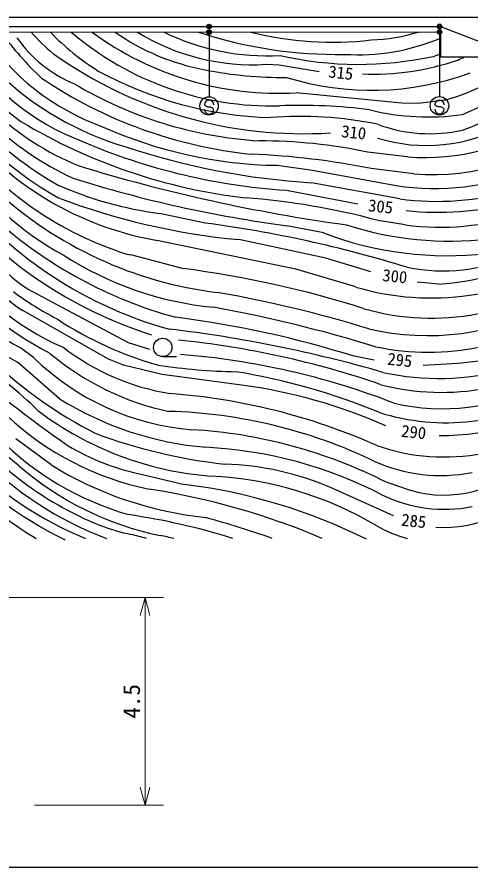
# Model space of a CAD drawing. Units: millimetres, scale not verified, with parts at other scales. Extents: x -376220261 to 680000, y -963642628 to 380000.
# Drawn here: x 386884 to 436037, y 205000 to 297131 of the extents above; entities that cross this region are included whole.
import ezdxf
from ezdxf.enums import TextEntityAlignment as Align

# ---------------------------------------------------------------- set-up
doc = ezdxf.new("R2010")
doc.units = ezdxf.units.MM
doc.header["$LTSCALE"] = 1000
doc.header["$PDMODE"] = 32
doc.header["$PDSIZE"] = 500
for name, color, linetype, lineweight in [('M-BGD', 7, 'Continuous', 25), ('M-STR-HTXT', 7, 'Continuous', 13), ('M-STR-STRC', 7, 'Continuous', 25), ('M-TTL-BAND', 7, 'Continuous', 25)]:
    doc.layers.add(name, color=color, linetype=linetype, lineweight=lineweight)
doc.styles.add('ＭＳ ゴシック', font='')
doc.styles.get('ＭＳ ゴシック').set_extended_font_data('MS Gothic')

msp = doc.modelspace()

# ---------------------------------------------------------------- linework, layer by layer
at = {"layer": 'M-BGD'}
for p, q in [((112301, 297051), (568408, 297131)), ((112301, 296051), (432874, 296108)), ((432823, 296108), (438424, 293959)), ((432823, 296089), (432824, 292808)), ((112302, 295301), (432874, 295506)), ((432824, 292808), (464124, 292813)), ((413911, 292002), (415331, 291944)), ((415331, 291944), (419664, 291230)), ((428656, 287776), (417191, 288921)), ((430413, 287772), (428656, 287776)), ((433287, 288103), (430413, 287772)), ((429241, 281979), (424928, 282493)), ((415098, 281056), (418949, 280516)), ((418949, 280516), (428020, 278868)), ((429932, 280131), (425310, 280714)), ((428410, 277413), (418842, 279172)), ((416118, 278352), (423860, 276872)), ((407309, 274797), (402336, 275850)), ((429016, 274606), (426061, 275075)), ((420159, 273732), (416164, 274500)), ((417124, 269791), (402068, 272915)), ((420393, 271009), (410944, 273003)), ((398804, 271434), (399238, 271337)), ((404837, 269883), (399238, 271337)), ((425269, 269523), (420393, 271009)), ((423659, 267866), (417124, 269791)), ((432653, 268188), (430290, 268394)), ((398987, 261820), (387996, 267677)), ((396826, 260027), (387529, 265308)), ((401301, 261105), (398987, 261820)), ((388667, 260233), (387271, 261263)), ((398444, 259403), (396826, 260027)), ((402701, 260315), (404201, 260315)), ((425652, 259929), (423469, 260355)), ((391502, 255754), (386923, 259713)), ((402645, 258393), (398444, 259403)), ((411243, 257242), (402645, 258393)), ((387020, 248556), (384048, 250982)), ((390548, 248610), (386751, 251417)), ((400035, 247649), (405042, 246459)), ((427719, 243054), (421160, 246027)), ((428850, 246056), (427033, 246660))]:
    msp.add_line(p, q, dxfattribs=at)
msp.add_circle((402701, 261315), 1000, dxfattribs=at)
for centre, radius, start, end in [((410424, 311385), 38842, 204.18895, 240.64512), ((409580, 311369), 37228, 205.28259, 240.70808), ((405069, 309020), 30283, 206.57624, 247.61253), ((403000, 307332), 26636, 206.44081, 233.92932), ((402388, 307043), 24821, 207.78498, 247.73552), ((404988, 309935), 26216, 213.4758, 250.36226), ((413209, 315852), 34670, 215.99364, 226.96182), ((398377, 302846), 13980, 214.70633, 247.64821), ((403584, 308886), 20241, 221.4847, 231.03892), ((410955, 315481), 28607, 224.36187, 237.79721), ((414502, 321042), 33548, 229.63493, 271.49212), ((415271, 323113), 34246, 233.78674, 273.21344), ((411855, 316056), 25067, 235.15157, 259.45306), ((412456, 315860), 23902, 238.47537, 273.49014), ((413984, 318387), 25465, 244.06198, 273.25563), ((416150, 321476), 27695, 249.77138, 250.00009), ((421672, 341632), 48554, 252.01123, 270.88833), ((421074, 330472), 36074, 255.84405, 276.75431), ((423871, 316198), 23160, 266.41888, 292.74026), ((424517, 315270), 20638, 272.21765, 286.71681), ((407597, 310818), 34432, 207.99583, 244.85501), ((417990, 331286), 46806, 234.5695, 273.56599), ((424330, 315227), 23664, 289.11412, 291.03503), ((423969, 330250), 38252, 257.10107, 282.24032), ((425446, 319794), 28858, 267.8345, 288.75424), ((426859, 311054), 23835, 285.64689, 310.05028), ((424865, 313819), 23518, 294.78721, 296.69272), ((424758, 312713), 28166, 291.80302, 315.0387), ((424362, 314023), 31117, 290.44081, 317.02061), ((415546, 327639), 41423, 241.38864, 268.37722), ((415527, 332324), 41737, 258.58624, 270.83403), ((408306, 315630), 33969, 226.58119, 253.53856), ((417367, 331788), 49777, 236.02082, 264.16851), ((425380, 320373), 31184, 252.75284, 289.98302), ((415926, 328288), 44667, 239.21025, 266.44314), ((417703, 230560), 56993, 82.46774, 92.34036), ((431498, 312961), 26661, 256.27736, 278.02441), ((418654, 338087), 60956, 239.06305, 263.38922), ((417570, 243905), 42449, 78.5495, 94.31887), ((431227, 305503), 23607, 265.17535, 305.23555), ((431977, 304841), 24794, 265.27009, 311.12672), ((415819, 329148), 48098, 245.89804, 269.14085), ((431314, 301177), 17972, 252.7556, 299.10302), ((431695, 300723), 16246, 249.46864, 282.5672), ((410168, 307458), 37774, 218.08366, 252.49267), ((408185, 307536), 35160, 221.69503, 260.08242), ((420505, 345724), 67514, 245.94432, 266.27462), ((423682, 358631), 79605, 251.69555, 266.51417), ((413139, 225861), 57846, 78.24096, 89.98562), ((408498, 195263), 87090, 78.86964, 87.49136), ((432803, 301972), 27627, 262.12022, 314.72548), ((406012, 297955), 30112, 212.33166, 242.02243), ((447564, 457016), 184103, 252.93411, 262.21777), ((415178, 306245), 44527, 215.73243, 254.69062), ((432229, 305662), 27122, 261.07406, 292.49665), ((435030, 414318), 141086, 252.65413, 262.31541), ((413908, 310399), 43447, 227.37725, 263.00077), ((407533, 315772), 40259, 246.32315, 262.58331), ((432389, 306653), 29510, 262.24984, 286.70443), ((418061, 348280), 75612, 249.33963, 264.59832), ((405764, 199610), 78147, 74.94616, 85.69027), ((432584, 308196), 32235, 263.79969, 284.56216), ((416975, 311612), 48764, 228.39616, 254.69183), ((389504, 140977), 134999, 72.89132, 82.42108), ((433777, 308847), 36006, 251.97439, 276.82223), ((433600, 309040), 37781, 249.15806, 276.52099), ((403383, 287907), 28950, 213.69383, 246.65111), ((401604, 285263), 29467, 208.28961, 240.11805), ((399194, 284137), 25795, 209.66432, 242.46818), ((406952, 292466), 35813, 216.90635, 242.58064), ((415462, 307191), 46644, 230.23698, 252.53546), ((411593, 301668), 36151, 236.9651, 264.59866), ((431819, 295234), 28559, 253.39726, 303.29757), ((433093, 289337), 19719, 258.66754, 294.20457), ((431123, 294824), 26679, 273.28857, 299.60026), ((396781, 281399), 16272, 222.43127, 237.58416), ((431863, 290907), 26421, 253.96028, 307.54153), ((390058, 156435), 114406, 72.446, 82.57751), ((398286, 281835), 19720, 223.8679, 236.93995), ((408255, 297006), 36773, 233.71638, 242.42819), ((386081, 137512), 131705, 72.7911, 80.14903), ((380050, 111705), 156523, 73.01005, 79.64296), ((431429, 291060), 28464, 257.04179, 297.96266), ((431480, 288090), 27294, 257.95927, 306.02545), ((390198, 154302), 111149, 72.58279, 82.81492), ((432648, 286017), 28068, 257.54062, 312.27168), ((412868, 297305), 39372, 236.66916, 254.30987), ((386529, 120180), 144112, 73.85885, 83.26823), ((394679, 165267), 97322, 71.03962, 84.27279), ((407617, 281737), 25754, 232.41679, 260.75879), ((432979, 282690), 26245, 255.25845, 306.18315), ((473909, 367680), 142588, 228.88235, 235.15509), ((356636, 220981), 46690, 45.79263, 56.82827), ((416661, 293894), 46981, 226.43666, 243.02815), ((408168, 280238), 27937, 225.73243, 265.25271), ((409341, 283044), 29272, 229.83148, 258.23455), ((398057, 178140), 82674, 68.91595, 85.44081), ((428066, 336988), 77649, 272.11869, 279.64038), ((411974, 323586), 64922, 261.35919, 268.8343), ((399510, 189892), 69682, 67.53096, 80.79765), ((403528, 200063), 57697, 66.08638, 82.3163), ((433105, 278193), 23520, 256.95977, 296.4564), ((398426, 188640), 67865, 66.102, 85.72844), ((433396, 277076), 23918, 252.34442, 301.28038), ((432984, 278185), 26414, 269.3305, 305.4293), ((410379, 286124), 35758, 238.13763, 265.19102), ((410638, 282900), 35628, 232.98813, 265.62056), ((401796, 199322), 55089, 64.39361, 88.35989), ((407624, 277248), 31946, 226.9404, 258.42799), ((415900, 307041), 58730, 249.52093, 263.6279), ((402765, 199035), 53452, 62.99902, 86.68506), ((408166, 274881), 32989, 225.10717, 253.81231), ((405526, 272592), 25540, 239.18029, 257.584), ((433215, 271416), 21975, 250.60727, 281.11744), ((412306, 281198), 45486, 222.62344, 243.62429), ((405069, 203852), 46697, 62.71284, 87.16311), ((409228, 276967), 39296, 224.5401, 247.7006), ((410307, 276833), 38734, 224.55906, 249.25676), ((408030, 273865), 33994, 226.86543, 243.78953), ((432841, 264968), 17532, 245.61943, 281.27481), ((409176, 273922), 33680, 228.86334, 258.44613), ((411574, 282754), 40099, 238.37439, 263.9705), ((408359, 216601), 32090, 66.49023, 88.17291), ((433183, 258209), 12902, 250.37449, 310.90635), ((406122, 208786), 38630, 59.18423, 87.33531), ((433174, 255357), 13560, 266.4174, 321.87017), ((397703, 186194), 60710, 63.48555, 83.05667), ((389501, 168921), 77916, 66.9474, 81.35305), ((433309, 259351), 15577, 243.98755, 280.99783), ((403846, 262995), 22418, 241.11319, 258.21643), ((406101, 269606), 33679, 232.76748, 239.42986), ((387678, 167474), 76563, 72.79849, 81.51889), ((377724, 135607), 111289, 70.65701, 74.55464), ((432909, 254456), 14319, 240.74534, 255.12071), ((374672, 144476), 99657, 74.72349, 75.71142), ((387517, 166370), 76031, 77.54235, 78.68788)]:
    msp.add_arc(centre, radius, start, end, dxfattribs=at)
at = {"layer": 'M-STR-HTXT'}
for p, q in [((383579, 234208), (402782, 234208)), ((400782, 234208), (400265, 232276)), ((400782, 211708), (400782, 234208)), ((401300, 232276), (400782, 234208)), ((400265, 213639), (400782, 211708)), ((400782, 211708), (401300, 213639)), ((388801, 211708), (402782, 211708))]:
    msp.add_line(p, q, dxfattribs=at)
at = {"layer": 'M-STR-STRC'}
for p, q in [((407724, 295953), (407725, 288490)), ((432724, 295958), (432725, 288506)), ((407326, 287501), (407226, 287619)), ((407571, 287362), (407326, 287501)), ((432326, 287517), (432226, 287635)), ((432571, 287378), (432326, 287517)), ((407871, 287360), (407571, 287362)), ((408117, 287248), (407871, 287360)), ((408222, 287112), (408117, 287248)), ((432871, 287376), (432571, 287378)), ((433117, 287264), (432871, 287376)), ((433222, 287127), (433117, 287264))]:
    msp.add_line(p, q, dxfattribs=at)
for centre, radius in [((407724, 296103), 150), ((407724, 296103), 120), ((407724, 296103), 90), ((407724, 296103), 60), ((407724, 296103), 30), ((432724, 296108), 150), ((432724, 296108), 120), ((432724, 296108), 90), ((432724, 296108), 60), ((432724, 296108), 30), ((407724, 295490), 150), ((407724, 295490), 120), ((407724, 295490), 90), ((407724, 295490), 60), ((407724, 295490), 30), ((432724, 295506), 150), ((432724, 295506), 120), ((432724, 295506), 90), ((432724, 295506), 60), ((432724, 295506), 30), ((407725, 287490), 1000), ((432725, 287506), 1000)]:
    msp.add_circle(centre, radius, dxfattribs=at)
for centre, start, end in [((407726, 287615), 359.55488, 179.55488), ((432726, 287631), 359.55488, 179.55488), ((407723, 287115), 179.55488, 359.55488), ((432722, 287131), 179.55488, 359.55488)]:
    msp.add_arc(centre, 500, start, end, dxfattribs=at)
for p in [(407724, 296103), (432724, 296108), (432724, 295506), (407724, 295490)]:
    msp.add_point(p, dxfattribs=at)
at = {"layer": 'M-TTL-BAND'}
msp.add_line((40000, 205000), (579000, 205000), dxfattribs=at)

# ---------------------------------------------------------------- texts
at = {"layer": 'M-BGD', "style": 'ＭＳ ゴシック'}
for s, p in [('315', (420573, 290192)), ('310', (421975, 283723)), ('305', (424891, 275695)), ('300', (426433, 268129)), ('295', (426977, 259054)), ('290', (428480, 251238)), ('285', (428489, 241606))]:
    msp.add_text(s, height=1320, rotation=353.922, dxfattribs=at).set_placement(p, align=Align.BOTTOM_LEFT)
at = {"layer": 'M-STR-HTXT', "style": 'ＭＳ ゴシック'}
msp.add_text('4.5', height=1833, rotation=90, dxfattribs=at).set_placement((400782, 222958), align=Align.BOTTOM_CENTER)

doc.saveas('drawing.dxf')
